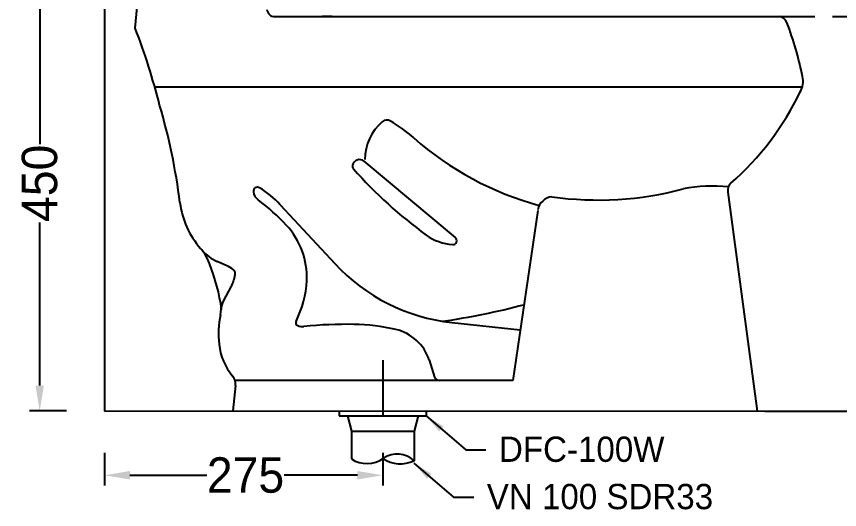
# Model space of a CAD drawing. Extents: x 66585 to 69011, y 58137 to 61568.
# Drawn here: x 67091 to 67905, y 58972 to 59460 of the extents above; entities that cross this region are included whole.
import ezdxf

# ---------------------------------------------------------------- set-up
doc = ezdxf.new("R2010")
doc.units = 0
doc.header["$MEASUREMENT"] = 0
doc.layers.get('Defpoints').update_dxf_attribs({"linetype": 'CONTINUOUS'})
for name, color, linetype in [('001', 7, 'CONTINUOUS'), ('002', 7, 'CONTINUOUS'), ('BU', 7, 'CONTINUOUS'), ('Dim', 4, 'CONTINUOUS'), ('MAIN', 7, 'CONTINUOUS')]:
    doc.layers.add(name, color=color, linetype=linetype)
doc.layers.add('AM_6', color=2, linetype='CONTINUOUS', lineweight=30)
doc.styles.add('____', font='')
doc.styles.add('h', font='', dxfattribs={"height": 30})
doc.styles.get("Standard").update_dxf_attribs({"font": 'txt.shx', "bigfont": 'ghs.shx'})
doc.styles.get('____').set_extended_font_data('굴림')
doc.styles.get('h').set_extended_font_data('Haansoft Batang')
doc.dimstyles.new('MSADIM', dxfattribs={"dimtxt": 35, "dimasz": 25, "dimexe": 10, "dimexo": 7.5, "dimgap": 0.09, "dimtad": 0, "dimtoh": 1, "dimdec": 0, "dimzin": 1, "dimdsep": 46, "dimtxsty": '____', "dimcen": 11.25, "dimadec": 0, "dimazin": 0, "dimtfac": 1, "dimtdec": 4, "dimtix": 1, "dimtmove": 0, "dimatfit": 3, "dimfxl": 0, "dimtolj": 1, "dimtzin": 1, "dimarcsym": 0})
doc.dimstyles.new('SERIM', dxfattribs={"dimscale": 10, "dimtxt": 3, "dimasz": 2, "dimexe": 1, "dimexo": 1.5, "dimgap": 1, "dimtad": 1, "dimtoh": 1, "dimdec": 0, "dimdsep": 46, "dimtxsty": 'h', "dimcen": -0.3, "dimclrt": 2, "dimadec": 0, "dimazin": 0, "dimtfac": 1, "dimtdec": 0, "dimtmove": 1, "dimatfit": 3, "dimfxl": 0, "dimtolj": 1, "dimtzin": 0, "dimarcsym": 0})

# ---------------------------------------------------------------- blocks, each defined once
blk = doc.blocks.new('*D3')
at = {"layer": 'Defpoints', "color": 0}
for p in [(67114.26, 59519.73), (67184.17, 59519.73), (67148.35, 59069.86)]:
    blk.add_point(p, dxfattribs=at)
at = {"layer": 'Dim', "color": 0, "lineweight": -2}
for p, q in [((67176.67, 59519.73), (67104.26, 59519.73)), ((67114.26, 59494.73), (67114.26, 59333.62)), ((67114.26, 59094.86), (67114.26, 59255.98)), ((67140.85, 59069.86), (67104.26, 59069.86))]:
    blk.add_line(p, q, dxfattribs=at)
at = {"layer": 'Dim', "color": 0}
for points in [[(67110.09, 59494.73), (67118.42, 59494.73), (67114.26, 59519.73)], [(67110.09, 59094.86), (67118.42, 59094.86), (67114.26, 59069.86)]]:
    blk.add_solid(points, dxfattribs=at)
at = {"layer": 'Dim', "color": 0, "insert": (67114.26, 59294.8), "char_height": 35, "attachment_point": 5, "rotation": 90, "style": '____'}
blk.add_mtext('\\A1;450', dxfattribs=at)
blk = doc.blocks.new('*D8')
at = {"layer": 'Defpoints', "color": 0}
for p in [(67890.26, 59459.61), (67962.79, 59459.61), (67823.35, 59069.61)]:
    blk.add_point(p, dxfattribs=at)
at = {"layer": 'Dim', "color": 0, "lineweight": -2}
for p, q in [((67897.76, 59459.61), (67972.79, 59459.61)), ((67962.79, 59434.61), (67962.79, 59302.92)), ((67962.79, 59094.61), (67962.79, 59226.3)), ((67830.85, 59069.61), (67972.79, 59069.61))]:
    blk.add_line(p, q, dxfattribs=at)
at = {"layer": 'Dim', "color": 0}
for points in [[(67958.63, 59434.61), (67966.96, 59434.61), (67962.79, 59459.61)], [(67958.63, 59094.61), (67966.96, 59094.61), (67962.79, 59069.61)]]:
    blk.add_solid(points, dxfattribs=at)
at = {"layer": 'Dim', "color": 0, "insert": (67962.79, 59264.61), "char_height": 35, "attachment_point": 5, "rotation": 90, "style": '____'}
blk.add_mtext('\\A1;390', dxfattribs=at)
blk = doc.blocks.new('*D10')
at = {"layer": 'Defpoints', "color": 0}
for p in [(67178.35, 59035.79), (67453.26, 59035.79), (67178.35, 59006.13)]:
    blk.add_point(p, dxfattribs=at)
at = {"layer": 'Dim', "color": 0, "lineweight": -2}
for p, q in [((67178.35, 59028.29), (67178.35, 58996.13)), ((67453.26, 59028.29), (67453.26, 58996.13)), ((67203.35, 59006.13), (67279.31, 59006.13)), ((67428.26, 59006.13), (67355.97, 59006.13))]:
    blk.add_line(p, q, dxfattribs=at)
at = {"layer": 'Dim', "color": 0}
for points in [[(67203.35, 59010.3), (67203.35, 59001.97), (67178.35, 59006.13)], [(67428.26, 59010.3), (67428.26, 59001.97), (67453.26, 59006.13)]]:
    blk.add_solid(points, dxfattribs=at)
at = {"layer": 'Dim', "color": 0, "insert": (67317.64, 59006.13), "char_height": 35, "attachment_point": 5, "style": '____'}
blk.add_mtext('\\A1;275', dxfattribs=at)

msp = doc.modelspace()

# ---------------------------------------------------------------- linework, layer by layer
at = {"layer": '001', "color": 7}
for p, q in [((67208.56, 59448.33), (67214.25, 59510.72)), ((67346.62, 59459.61), (67880.35, 59459.61)), ((67794.1, 59286.12), (67823.35, 59069.61))]:
    msp.add_line(p, q, dxfattribs=at)
msp.add_lwpolyline([(67178.35, 59069.61), (68563.99, 59069.86)], dxfattribs=at)
for centre, radius, start, end in [((67346.62, 59467.61), 8, 186.34018, 270), ((67844.18, 59450.63), 9.01, 20.83377, 85.53287), ((67538.28, 59334.29), 336.28, 11.31191, 20.82433), ((66608.27, 59216.17), 643.62, 14.01169, 21.14406), ((67848.26, 59395.56), 20.32, 329.54148, 13.33848), ((67607.31, 59509.92), 286.96, 311.44222, 334.25156), ((67804.01, 59287.45), 10, 132.62651, 187.69525)]:
    msp.add_arc(centre, radius, start, end, dxfattribs=at)
at = {"layer": '002', "color": 7}
msp.add_line((67178.35, 59915.42), (67178.35, 59069.61), dxfattribs=at)
for centre, radius, start, end in [((67778.74, 59142.04), 150, 83.88239, 100.99428), ((67666, 59604.78), 326.51, 261.95, 284.93198)]:
    msp.add_arc(centre, radius, start, end, dxfattribs=at)
at = {"layer": 'BU', "color": 7}
for p, q in [((67407.69, 59459.61), (67435.35, 59459.61)), ((67518.7, 59459.61), (67533.7, 59459.61)), ((67780.05, 59459.61), (67795.05, 59459.61))]:
    msp.add_line(p, q, dxfattribs=at)
at = {"layer": 'Dim', "color": 7}
msp.add_line((67403.32, 59459.61), (67393.48, 59459.61), dxfattribs=at)
at = {"layer": 'Dim', "color": 0}
msp.add_line((67867.76, 59389.86), (67227.95, 59389.86), dxfattribs=at)
at = {"layer": 'MAIN', "color": 7}
for p, q in [((67434.67, 59316.56), (67524.9, 59241.24)), ((67351.99, 59273.6), (67405.86, 59215.42)), ((67606.33, 59267.9), (67581.81, 59099.79)), ((67273.24, 59230.26), (67274.36, 59229)), ((67299.13, 59213.31), (67289.71, 59217.52)), ((67303.26, 59192.38), (67295.92, 59178.85)), ((67521.43, 59157.21), (67589.1, 59149.79)), ((67453.26, 59119.98), (67453.26, 59065.47)), ((67498.99, 59120.11), (67504.41, 59103.25)), ((67581.81, 59099.79), (67308.21, 59099.79)), ((67307.77, 59094.98), (67305.24, 59069.79)), ((67410.24, 59069.79), (67410.24, 59064.79)), ((67410.24, 59064.79), (67496.24, 59064.79)), ((67418.24, 59064.79), (67422.24, 59049.79)), ((67488.24, 59064.79), (67484.24, 59049.79)), ((67496.24, 59069.79), (67496.24, 59064.79)), ((67422.24, 59049.79), (67484.24, 59049.79)), ((67422.24, 59049.79), (67422.24, 59022.27)), ((67484.24, 59049.79), (67484.24, 59020.5))]:
    msp.add_line(p, q, dxfattribs=at)
for centre, radius, start, end in [((66657.45, 59201.59), 600, 7.09917, 16.50025), ((67457.3, 59350.35), 7, 59.49447, 130.96559), ((67384.71, 59227.14), 150, 48.59133, 59.49447), ((67485.49, 59317.88), 50, 130.96559, 179.40522), ((67688.97, 59572.15), 310, 228.59133, 254.84879), ((67430.16, 59311.2), 7, 49.94906, 168.67418), ((67427.22, 59311.79), 4, 168.67418, 221.50415), ((67761.23, 59607.34), 450, 221.50415, 233.92583), ((67329.39, 59286.91), 4, 58.81932, 187.43431), ((67337.33, 59287.95), 12, 187.43431, 233.16628), ((67282.28, 59209.06), 95, 42.79599, 58.81932), ((67337.2, 59286.25), 85, 187.09917, 221.19772), ((67204.24, 59110.26), 210, 42.86411, 53.16628), ((67622.17, 59265.59), 16, 96.76595, 169.22877), ((67622.17, 59265.59), 16, 96.76595, 169.22877), ((67303.19, 59202.1), 75, 357.4154, 42.86411), ((67525.7, 59284.04), 50, 233.92583, 265.81676), ((67522.34, 59238.16), 4, 265.81676, 50.34717), ((67252.19, 59208.8), 30, 23.76351, 42.33599), ((67252.19, 59208.8), 30, 23.76351, 42.33599), ((67307.17, 59256.82), 43, 221.13124, 245.88357), ((67105.75, 59144.33), 190, 9.56196, 23.76351), ((67287.28, 59186.84), 29, 50.50682, 65.88323), ((67541.6, 59341.11), 185, 222.79599, 263.73831), ((67268.07, 59211.41), 40, 331.58847, 350.03542), ((67302.55, 59205.36), 5, 350.03542, 50.50682), ((67278.21, 59203.23), 100, 333.28621, 357.4154), ((67313.5, 59169.32), 20, 151.54223, 178.18326), ((67263.53, 59170.9), 30, 348.16135, 9.56196), ((67405.3, 59888.51), 737.93, 278.35387, 284.71568), ((67383.41, 59145.77), 92.49, 168.16135, 186.12754), ((67370.22, 59156.92), 3, 153.28621, 249.56202), ((67374.04, 59167.17), 13.93, 249.56202, 275.60686), ((67417.41, 58725.36), 430, 89.00593, 95.60686), ((67421.4, 58955.33), 200, 77.05149, 89.00593), ((67456.13, 59106.38), 45, 17.75545, 77.05149), ((67351.11, 59142.31), 60, 186.12754, 219.84171), ((67295.83, 59096.18), 12, 354.26923, 39.84171), ((67509.17, 59104.79), 5, 197.83584, 270.0002), ((67437.5, 59045.91), 28.14, 237.14755, 305.62875), ((67467.48, 59002.81), 24.37, 46.53795, 123.88218), ((67470.63, 59049.56), 32.09, 237.19027, 295.10181)]:
    msp.add_arc(centre, radius, start, end, dxfattribs=at)

# ---------------------------------------------------------------- texts
at = {"layer": 'AM_6', "color": 0, "char_height": 25, "attachment_point": 4}
for s, insert in [('{\\fGulim|b0|i0|c129|p50;DFC-100W}', (67568.07, 59031.7)), ('{\\fGulim|b0|i0|c129|p50;VN 100 SDR33}', (67556.07, 58984.91))]:
    msp.add_mtext(s, dxfattribs=dict(at, insert=insert))

# ---------------------------------------------------------------- dimensions: what is measured, and where the dimension line sits
at = {"layer": 'Dim', "color": 0}
dim = msp.add_linear_dim(base=(67114.26, 59519.73), p1=(67148.35, 59069.86), p2=(67184.17, 59519.73), angle=270, dimstyle='MSADIM', dxfattribs=at)
dim.commit()
dim.dimension.update_dxf_attribs({"geometry": '*D3', "text_midpoint": (67114.26, 59294.8), "dimtype": 160})
dim = msp.add_linear_dim(base=(67962.79, 59459.61), p1=(67823.35, 59069.61), p2=(67890.26, 59459.61), angle=270, dimstyle='MSADIM', dxfattribs=at)
dim.commit()
dim.dimension.update_dxf_attribs({"geometry": '*D8', "text_midpoint": (67962.79, 59264.61)})
dim = msp.add_linear_dim(base=(67178.35, 59006.13), p1=(67453.26, 59035.79), p2=(67178.35, 59035.79), dimstyle='MSADIM', dxfattribs=at)
dim.commit()
dim.dimension.update_dxf_attribs({"geometry": '*D10', "text_midpoint": (67317.64, 59006.13), "dimtype": 160})

# ---------------------------------------------------------------- leaders
for points in [[(67496.03, 59064.97), (67535.19, 59031.12), (67555.19, 59031.12)], [(67484.03, 59018.19), (67523.19, 58984.33), (67543.19, 58984.33)]]:
    msp.add_leader(points, dimstyle='SERIM', override={"dimse1": 1}, dxfattribs=at)

doc.saveas('drawing.dxf')
